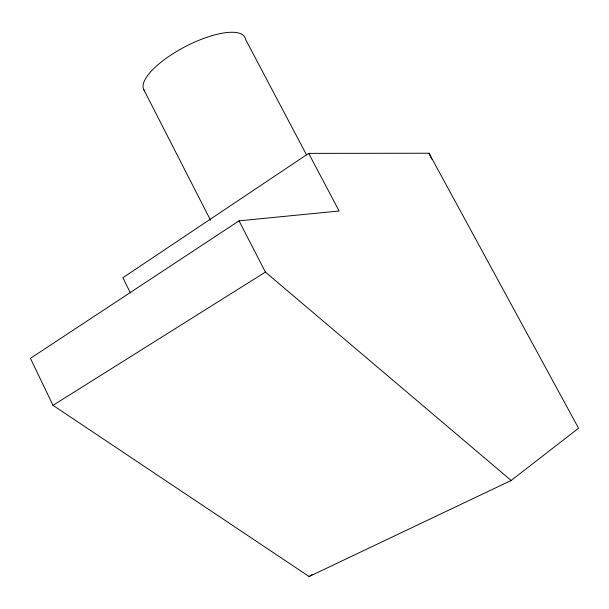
<?xml version="1.0" encoding="UTF-8"?>
<svg xmlns="http://www.w3.org/2000/svg" width="609" height="609" viewBox="0 0 609 609"><rect width="100%" height="100%" fill="white"/><g stroke="black" fill="none" stroke-linecap="round" stroke-linejoin="round"><path stroke-width="0.91" d="M308.679 153.384L339.122 211.003L239.025 220.831L30.45 358.358L52.998 405.343L309.113 576.533L511.157 480.478L578.55 428.211L429.002 153.232L308.679 153.384L122.866 277.734L130.455 293.028M309.113 576.533L312.242 574.409M52.998 405.343L265.417 272.094L511.157 480.478M306.624 155.067L245.526 39.341A56.919 19.161 -27.4 0 0 186.552 45.957A56.919 19.161 -27.4 0 0 144.516 90.794M239.025 220.831L265.417 272.094M143.64 89.371L210.592 220.313M429.002 153.232L431.827 159.231"/></g></svg>
